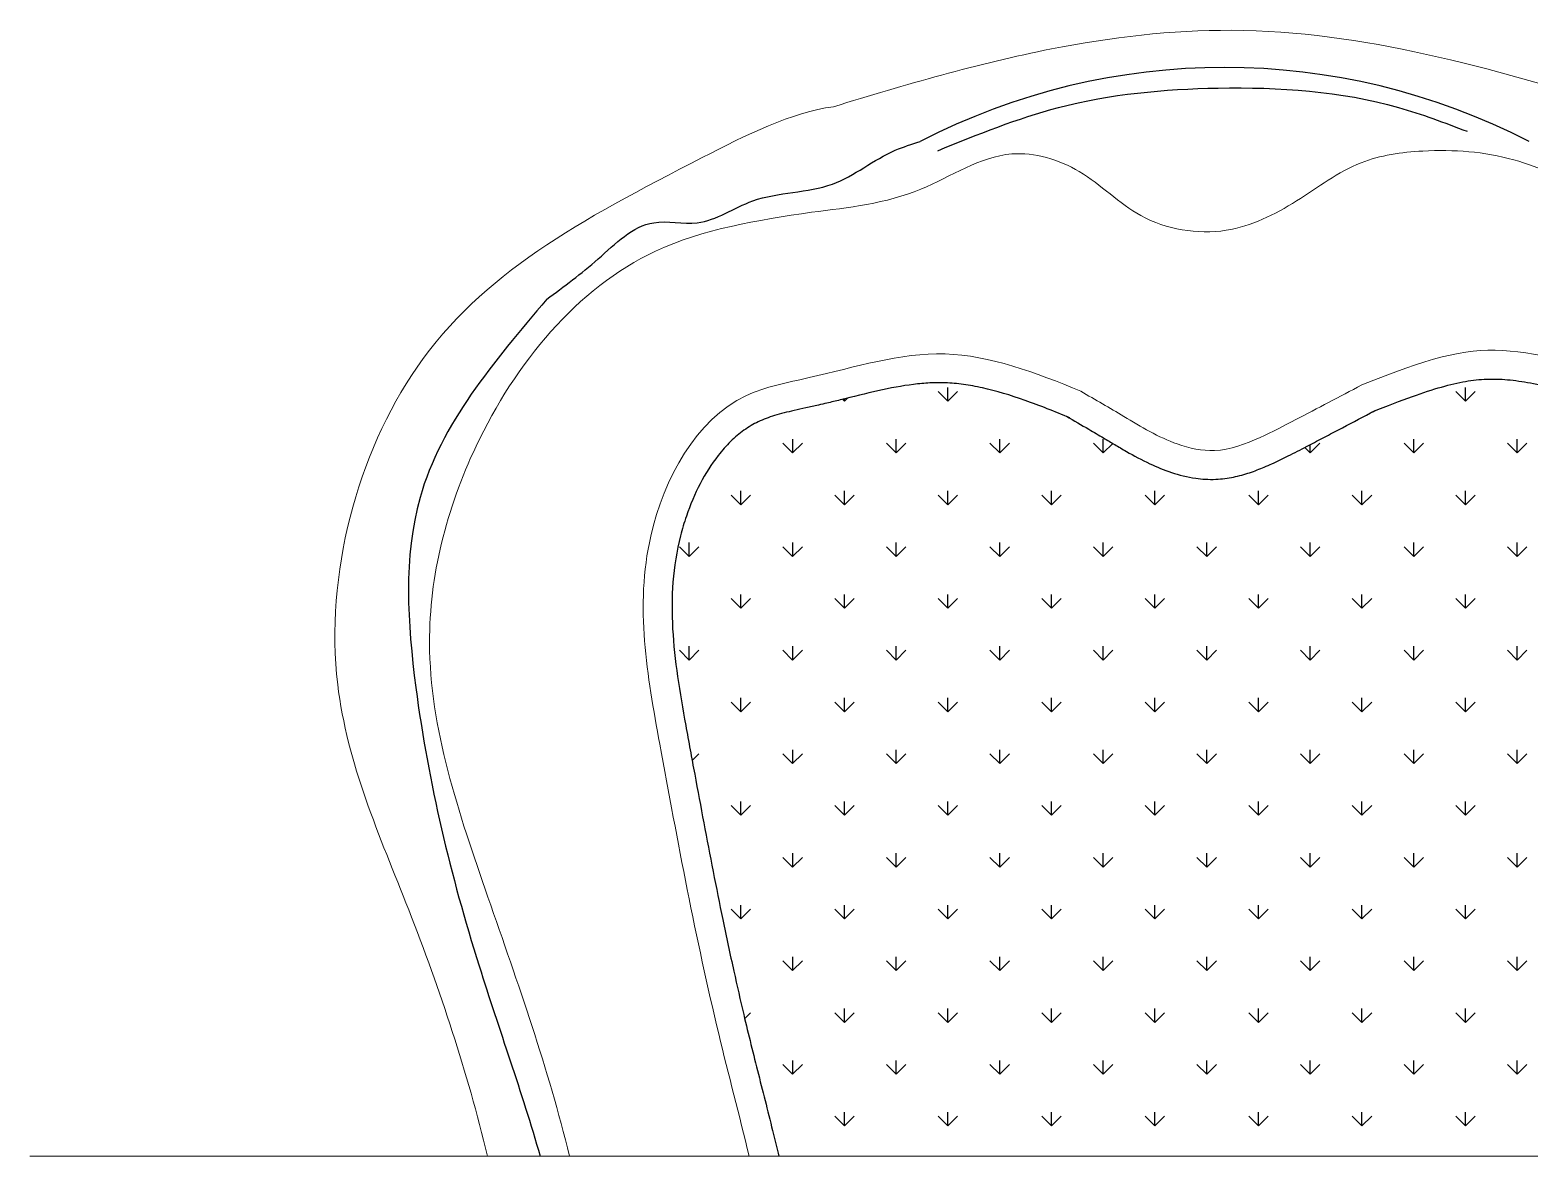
# Model space of a CAD drawing. Header units: centimetres. Extents: x 9109 to 11790, y 5972 to 7143.
# Drawn here: x 9708 to 10229, y 6752 to 7143 of the extents above; entities that cross this region are included whole.
import ezdxf

# ---------------------------------------------------------------- set-up
doc = ezdxf.new("R2010")
doc.units = ezdxf.units.CM
doc.layers.add('家具内线', color=8, linetype='Continuous')
doc.layers.add('家具外线', color=7, linetype='Continuous', lineweight=20)

# ---------------------------------------------------------------- blocks, each defined once
blk = doc.blocks.new('MK-JJ-0634')
at = {"layer": '家具内线', "ltscale": 500}
for p, q in [((-99538.83, 54387.98), (-99539.48, 54388.63)), ((-99538.83, 54387.98), (-99537.77, 54389.05)), ((-99538.82, 54388.01), (-99538.82, 54388.79)), ((-99502.91, 54387.98), (-99506.28, 54391.35)), ((-99502.91, 54387.98), (-99499.54, 54391.35)), ((-99502.9, 54388.01), (-99502.9, 54392.78)), ((-99323.31, 54387.98), (-99326.67, 54391.35)), ((-99323.31, 54387.98), (-99319.94, 54391.35)), ((-99323.3, 54388.01), (-99323.3, 54392.78)), ((-99556.79, 54370.02), (-99560.16, 54373.39)), ((-99556.79, 54370.02), (-99553.43, 54373.39)), ((-99556.78, 54370.05), (-99556.78, 54374.82)), ((-99520.87, 54370.02), (-99524.24, 54373.39)), ((-99520.87, 54370.02), (-99517.51, 54373.39)), ((-99520.86, 54370.05), (-99520.86, 54374.82)), ((-99484.95, 54370.02), (-99488.32, 54373.39)), ((-99484.95, 54370.02), (-99481.58, 54373.39)), ((-99484.94, 54370.05), (-99484.94, 54374.82)), ((-99449.03, 54370.02), (-99452.4, 54373.39)), ((-99449.03, 54370.02), (-99445.71, 54373.34)), ((-99449.02, 54370.05), (-99449.02, 54374.82)), ((-99377.19, 54370.02), (-99373.82, 54373.39)), ((-99377.18, 54370.05), (-99377.18, 54372.92)), ((-99341.27, 54370.02), (-99344.64, 54373.39)), ((-99341.27, 54370.02), (-99337.9, 54373.39)), ((-99341.26, 54370.05), (-99341.26, 54374.82)), ((-99305.35, 54370.02), (-99308.71, 54373.39)), ((-99305.35, 54370.02), (-99301.98, 54373.39)), ((-99305.34, 54370.05), (-99305.34, 54374.82)), ((-99377.19, 54370.02), (-99379.09, 54371.92)), ((-99574.75, 54352.09), (-99574.75, 54356.86)), ((-99538.82, 54352.09), (-99538.82, 54356.86)), ((-99502.9, 54352.09), (-99502.9, 54356.86)), ((-99466.98, 54352.09), (-99466.98, 54356.86)), ((-99431.06, 54352.09), (-99431.06, 54356.86)), ((-99395.14, 54352.09), (-99395.14, 54356.86)), ((-99359.22, 54352.09), (-99359.22, 54356.86)), ((-99323.3, 54352.09), (-99323.3, 54356.86)), ((-99574.75, 54352.06), (-99578.12, 54355.43)), ((-99574.75, 54352.06), (-99571.39, 54355.43)), ((-99538.83, 54352.06), (-99542.2, 54355.43)), ((-99538.83, 54352.06), (-99535.47, 54355.43)), ((-99502.91, 54352.06), (-99506.28, 54355.43)), ((-99502.91, 54352.06), (-99499.54, 54355.43)), ((-99466.99, 54352.06), (-99470.36, 54355.43)), ((-99466.99, 54352.06), (-99463.62, 54355.43)), ((-99431.07, 54352.06), (-99434.44, 54355.43)), ((-99431.07, 54352.06), (-99427.7, 54355.43)), ((-99395.15, 54352.06), (-99398.52, 54355.43)), ((-99395.15, 54352.06), (-99391.78, 54355.43)), ((-99359.23, 54352.06), (-99362.6, 54355.43)), ((-99359.23, 54352.06), (-99355.86, 54355.43)), ((-99323.31, 54352.06), (-99326.67, 54355.43)), ((-99323.31, 54352.06), (-99319.94, 54355.43)), ((-99592.71, 54334.1), (-99596.08, 54337.47)), ((-99592.71, 54334.13), (-99592.71, 54338.9)), ((-99592.71, 54334.1), (-99589.35, 54337.47)), ((-99556.79, 54334.1), (-99560.16, 54337.47)), ((-99556.79, 54334.1), (-99553.43, 54337.47)), ((-99556.78, 54334.13), (-99556.78, 54338.9)), ((-99520.87, 54334.1), (-99524.24, 54337.47)), ((-99520.87, 54334.1), (-99517.51, 54337.47)), ((-99520.86, 54334.13), (-99520.86, 54338.9)), ((-99484.95, 54334.1), (-99488.32, 54337.47)), ((-99484.95, 54334.1), (-99481.58, 54337.47)), ((-99484.94, 54334.13), (-99484.94, 54338.9)), ((-99449.03, 54334.1), (-99452.4, 54337.47)), ((-99449.03, 54334.1), (-99445.66, 54337.47)), ((-99449.02, 54334.13), (-99449.02, 54338.9)), ((-99413.11, 54334.1), (-99416.48, 54337.47)), ((-99413.11, 54334.1), (-99409.74, 54337.47)), ((-99413.1, 54334.13), (-99413.1, 54338.9)), ((-99377.19, 54334.1), (-99380.56, 54337.47)), ((-99377.19, 54334.1), (-99373.82, 54337.47)), ((-99377.18, 54334.13), (-99377.18, 54338.9)), ((-99341.27, 54334.1), (-99344.64, 54337.47)), ((-99341.27, 54334.1), (-99337.9, 54337.47)), ((-99341.26, 54334.13), (-99341.26, 54338.9)), ((-99305.35, 54334.1), (-99308.71, 54337.47)), ((-99305.35, 54334.1), (-99301.98, 54337.47)), ((-99305.34, 54334.13), (-99305.34, 54338.9)), ((-99574.75, 54316.17), (-99574.75, 54320.94)), ((-99538.82, 54316.17), (-99538.82, 54320.94)), ((-99502.9, 54316.17), (-99502.9, 54320.94)), ((-99466.98, 54316.17), (-99466.98, 54320.94)), ((-99431.06, 54316.17), (-99431.06, 54320.94)), ((-99395.14, 54316.17), (-99395.14, 54320.94)), ((-99359.22, 54316.17), (-99359.22, 54320.94)), ((-99323.3, 54316.17), (-99323.3, 54320.94)), ((-99574.75, 54316.14), (-99578.12, 54319.51)), ((-99574.75, 54316.14), (-99571.39, 54319.51)), ((-99538.83, 54316.14), (-99542.2, 54319.51)), ((-99538.83, 54316.14), (-99535.47, 54319.51)), ((-99502.91, 54316.14), (-99506.28, 54319.51)), ((-99502.91, 54316.14), (-99499.54, 54319.51)), ((-99466.99, 54316.14), (-99470.36, 54319.51)), ((-99466.99, 54316.14), (-99463.62, 54319.51)), ((-99431.07, 54316.14), (-99434.44, 54319.51)), ((-99431.07, 54316.14), (-99427.7, 54319.51)), ((-99395.15, 54316.14), (-99398.52, 54319.51)), ((-99395.15, 54316.14), (-99391.78, 54319.51)), ((-99359.23, 54316.14), (-99362.6, 54319.51)), ((-99359.23, 54316.14), (-99355.86, 54319.51)), ((-99323.31, 54316.14), (-99326.67, 54319.51)), ((-99323.31, 54316.14), (-99319.94, 54319.51)), ((-99592.71, 54298.18), (-99596.08, 54301.55)), ((-99592.71, 54298.21), (-99592.71, 54302.97)), ((-99592.71, 54298.18), (-99589.35, 54301.55)), ((-99556.79, 54298.18), (-99560.16, 54301.55)), ((-99556.79, 54298.18), (-99553.43, 54301.55)), ((-99556.78, 54298.21), (-99556.78, 54302.97)), ((-99520.87, 54298.18), (-99524.24, 54301.55)), ((-99520.87, 54298.18), (-99517.51, 54301.55)), ((-99520.86, 54298.21), (-99520.86, 54302.97)), ((-99484.95, 54298.18), (-99488.32, 54301.55)), ((-99484.95, 54298.18), (-99481.58, 54301.55)), ((-99484.94, 54298.21), (-99484.94, 54302.97)), ((-99449.03, 54298.18), (-99452.4, 54301.55)), ((-99449.03, 54298.18), (-99445.66, 54301.55)), ((-99449.02, 54298.21), (-99449.02, 54302.97)), ((-99413.11, 54298.18), (-99416.48, 54301.55)), ((-99413.11, 54298.18), (-99409.74, 54301.55)), ((-99413.1, 54298.21), (-99413.1, 54302.97)), ((-99377.19, 54298.18), (-99380.56, 54301.55)), ((-99377.19, 54298.18), (-99373.82, 54301.55)), ((-99377.18, 54298.21), (-99377.18, 54302.97)), ((-99341.27, 54298.18), (-99344.64, 54301.55)), ((-99341.27, 54298.18), (-99337.9, 54301.55)), ((-99341.26, 54298.21), (-99341.26, 54302.97)), ((-99305.35, 54298.18), (-99308.71, 54301.55)), ((-99305.35, 54298.18), (-99301.98, 54301.55)), ((-99305.34, 54298.21), (-99305.34, 54302.97)), ((-99574.75, 54280.25), (-99574.75, 54285.01)), ((-99538.82, 54280.25), (-99538.82, 54285.01)), ((-99502.9, 54280.25), (-99502.9, 54285.01)), ((-99466.98, 54280.25), (-99466.98, 54285.01)), ((-99431.06, 54280.25), (-99431.06, 54285.01)), ((-99395.14, 54280.25), (-99395.14, 54285.01)), ((-99359.22, 54280.25), (-99359.22, 54285.01)), ((-99323.3, 54280.25), (-99323.3, 54285.01)), ((-99574.75, 54280.22), (-99578.12, 54283.59)), ((-99574.75, 54280.22), (-99571.39, 54283.59)), ((-99538.83, 54280.22), (-99542.2, 54283.59)), ((-99538.83, 54280.22), (-99535.47, 54283.59)), ((-99502.91, 54280.22), (-99506.28, 54283.59)), ((-99502.91, 54280.22), (-99499.54, 54283.59)), ((-99466.99, 54280.22), (-99470.36, 54283.59)), ((-99466.99, 54280.22), (-99463.62, 54283.59)), ((-99431.07, 54280.22), (-99434.44, 54283.59)), ((-99431.07, 54280.22), (-99427.7, 54283.59)), ((-99395.15, 54280.22), (-99398.52, 54283.59)), ((-99395.15, 54280.22), (-99391.78, 54283.59)), ((-99359.23, 54280.22), (-99362.6, 54283.59)), ((-99359.23, 54280.22), (-99355.86, 54283.59)), ((-99323.31, 54280.22), (-99326.67, 54283.59)), ((-99323.31, 54280.22), (-99319.94, 54283.59)), ((-99591.67, 54263.3), (-99589.35, 54265.63)), ((-99556.79, 54262.26), (-99560.16, 54265.63)), ((-99556.79, 54262.26), (-99553.43, 54265.63)), ((-99556.78, 54262.29), (-99556.78, 54267.05)), ((-99520.87, 54262.26), (-99524.24, 54265.63)), ((-99520.87, 54262.26), (-99517.51, 54265.63)), ((-99520.86, 54262.29), (-99520.86, 54267.05)), ((-99484.95, 54262.26), (-99488.32, 54265.63)), ((-99484.95, 54262.26), (-99481.58, 54265.63)), ((-99484.94, 54262.29), (-99484.94, 54267.05)), ((-99449.03, 54262.26), (-99452.4, 54265.63)), ((-99449.03, 54262.26), (-99445.66, 54265.63)), ((-99449.02, 54262.29), (-99449.02, 54267.05)), ((-99413.11, 54262.26), (-99416.48, 54265.63)), ((-99413.11, 54262.26), (-99409.74, 54265.63)), ((-99413.1, 54262.29), (-99413.1, 54267.05)), ((-99377.19, 54262.26), (-99380.56, 54265.63)), ((-99377.19, 54262.26), (-99373.82, 54265.63)), ((-99377.18, 54262.29), (-99377.18, 54267.05)), ((-99341.27, 54262.26), (-99344.64, 54265.63)), ((-99341.27, 54262.26), (-99337.9, 54265.63)), ((-99341.26, 54262.29), (-99341.26, 54267.05)), ((-99305.35, 54262.26), (-99308.71, 54265.63)), ((-99305.35, 54262.26), (-99301.98, 54265.63)), ((-99305.34, 54262.29), (-99305.34, 54267.05)), ((-99574.75, 54244.3), (-99578.12, 54247.67)), ((-99574.75, 54244.33), (-99574.75, 54249.09)), ((-99574.75, 54244.3), (-99571.39, 54247.67)), ((-99538.83, 54244.3), (-99542.2, 54247.67)), ((-99538.83, 54244.3), (-99535.47, 54247.67)), ((-99538.82, 54244.33), (-99538.82, 54249.09)), ((-99502.91, 54244.3), (-99506.28, 54247.67)), ((-99502.91, 54244.3), (-99499.54, 54247.67)), ((-99502.9, 54244.33), (-99502.9, 54249.09)), ((-99466.99, 54244.3), (-99470.36, 54247.67)), ((-99466.99, 54244.3), (-99463.62, 54247.67)), ((-99466.98, 54244.33), (-99466.98, 54249.09)), ((-99431.07, 54244.3), (-99434.44, 54247.67)), ((-99431.07, 54244.3), (-99427.7, 54247.67)), ((-99431.06, 54244.33), (-99431.06, 54249.09)), ((-99395.15, 54244.3), (-99398.52, 54247.67)), ((-99395.15, 54244.3), (-99391.78, 54247.67)), ((-99395.14, 54244.33), (-99395.14, 54249.09)), ((-99359.23, 54244.3), (-99362.6, 54247.67)), ((-99359.23, 54244.3), (-99355.86, 54247.67)), ((-99359.22, 54244.33), (-99359.22, 54249.09)), ((-99323.31, 54244.3), (-99326.67, 54247.67)), ((-99323.31, 54244.3), (-99319.94, 54247.67)), ((-99323.3, 54244.33), (-99323.3, 54249.09)), ((-99556.79, 54226.34), (-99560.16, 54229.71)), ((-99556.79, 54226.34), (-99553.43, 54229.71)), ((-99556.78, 54226.37), (-99556.78, 54231.13)), ((-99520.87, 54226.34), (-99524.24, 54229.71)), ((-99520.87, 54226.34), (-99517.51, 54229.71)), ((-99520.86, 54226.37), (-99520.86, 54231.13)), ((-99484.95, 54226.34), (-99488.32, 54229.71)), ((-99484.95, 54226.34), (-99481.58, 54229.71)), ((-99484.94, 54226.37), (-99484.94, 54231.13)), ((-99449.03, 54226.34), (-99452.4, 54229.71)), ((-99449.03, 54226.34), (-99445.66, 54229.71)), ((-99449.02, 54226.37), (-99449.02, 54231.13)), ((-99413.11, 54226.34), (-99416.48, 54229.71)), ((-99413.11, 54226.34), (-99409.74, 54229.71)), ((-99413.1, 54226.37), (-99413.1, 54231.13)), ((-99377.19, 54226.34), (-99380.56, 54229.71)), ((-99377.19, 54226.34), (-99373.82, 54229.71)), ((-99377.18, 54226.37), (-99377.18, 54231.13)), ((-99341.27, 54226.34), (-99344.64, 54229.71)), ((-99341.27, 54226.34), (-99337.9, 54229.71)), ((-99341.26, 54226.37), (-99341.26, 54231.13)), ((-99305.35, 54226.34), (-99308.71, 54229.71)), ((-99305.35, 54226.34), (-99301.98, 54229.71)), ((-99305.34, 54226.37), (-99305.34, 54231.13)), ((-99574.75, 54208.38), (-99578.12, 54211.75)), ((-99574.75, 54208.41), (-99574.75, 54213.17)), ((-99574.75, 54208.38), (-99571.39, 54211.75)), ((-99538.83, 54208.38), (-99542.2, 54211.75)), ((-99538.83, 54208.38), (-99535.47, 54211.75)), ((-99538.82, 54208.41), (-99538.82, 54213.17)), ((-99502.91, 54208.38), (-99506.28, 54211.75)), ((-99502.91, 54208.38), (-99499.54, 54211.75)), ((-99502.9, 54208.41), (-99502.9, 54213.17)), ((-99466.99, 54208.38), (-99470.36, 54211.75)), ((-99466.99, 54208.38), (-99463.62, 54211.75)), ((-99466.98, 54208.41), (-99466.98, 54213.17)), ((-99431.07, 54208.38), (-99434.44, 54211.75)), ((-99431.07, 54208.38), (-99427.7, 54211.75)), ((-99431.06, 54208.41), (-99431.06, 54213.17)), ((-99395.15, 54208.38), (-99398.52, 54211.75)), ((-99395.15, 54208.38), (-99391.78, 54211.75)), ((-99395.14, 54208.41), (-99395.14, 54213.17)), ((-99359.23, 54208.38), (-99362.6, 54211.75)), ((-99359.23, 54208.38), (-99355.86, 54211.75)), ((-99359.22, 54208.41), (-99359.22, 54213.17)), ((-99323.31, 54208.38), (-99326.67, 54211.75)), ((-99323.31, 54208.38), (-99319.94, 54211.75)), ((-99323.3, 54208.41), (-99323.3, 54213.17)), ((-99556.79, 54190.42), (-99560.16, 54193.79)), ((-99556.79, 54190.42), (-99553.43, 54193.79)), ((-99556.78, 54190.45), (-99556.78, 54195.21)), ((-99520.87, 54190.42), (-99524.24, 54193.79)), ((-99520.87, 54190.42), (-99517.51, 54193.79)), ((-99520.86, 54190.45), (-99520.86, 54195.21)), ((-99484.95, 54190.42), (-99488.32, 54193.79)), ((-99484.95, 54190.42), (-99481.58, 54193.79)), ((-99484.94, 54190.45), (-99484.94, 54195.21)), ((-99449.03, 54190.42), (-99452.4, 54193.79)), ((-99449.03, 54190.42), (-99445.66, 54193.79)), ((-99449.02, 54190.45), (-99449.02, 54195.21)), ((-99413.11, 54190.42), (-99416.48, 54193.79)), ((-99413.11, 54190.42), (-99409.74, 54193.79)), ((-99413.1, 54190.45), (-99413.1, 54195.21)), ((-99377.19, 54190.42), (-99380.56, 54193.79)), ((-99377.19, 54190.42), (-99373.82, 54193.79)), ((-99377.18, 54190.45), (-99377.18, 54195.21)), ((-99341.27, 54190.42), (-99344.64, 54193.79)), ((-99341.27, 54190.42), (-99337.9, 54193.79)), ((-99341.26, 54190.45), (-99341.26, 54195.21)), ((-99305.35, 54190.42), (-99308.71, 54193.79)), ((-99305.35, 54190.42), (-99301.98, 54193.79)), ((-99305.34, 54190.45), (-99305.34, 54195.21)), ((-99573.44, 54173.77), (-99571.39, 54175.82)), ((-99538.83, 54172.46), (-99542.2, 54175.82)), ((-99538.83, 54172.46), (-99535.47, 54175.82)), ((-99538.82, 54172.49), (-99538.82, 54177.25)), ((-99502.91, 54172.46), (-99506.28, 54175.82)), ((-99502.91, 54172.46), (-99499.54, 54175.82)), ((-99502.9, 54172.49), (-99502.9, 54177.25)), ((-99466.99, 54172.46), (-99470.36, 54175.82)), ((-99466.99, 54172.46), (-99463.62, 54175.82)), ((-99466.98, 54172.49), (-99466.98, 54177.25)), ((-99431.07, 54172.46), (-99434.44, 54175.82)), ((-99431.07, 54172.46), (-99427.7, 54175.82)), ((-99431.06, 54172.49), (-99431.06, 54177.25)), ((-99395.15, 54172.46), (-99398.52, 54175.82)), ((-99395.15, 54172.46), (-99391.78, 54175.82)), ((-99395.14, 54172.49), (-99395.14, 54177.25)), ((-99359.23, 54172.46), (-99362.6, 54175.82)), ((-99359.23, 54172.46), (-99355.86, 54175.82)), ((-99359.22, 54172.49), (-99359.22, 54177.25)), ((-99323.31, 54172.46), (-99326.67, 54175.82)), ((-99323.31, 54172.46), (-99319.94, 54175.82)), ((-99323.3, 54172.49), (-99323.3, 54177.25)), ((-99556.78, 54154.53), (-99556.78, 54159.29)), ((-99520.86, 54154.53), (-99520.86, 54159.29)), ((-99484.94, 54154.53), (-99484.94, 54159.29)), ((-99449.02, 54154.53), (-99449.02, 54159.29)), ((-99413.1, 54154.53), (-99413.1, 54159.29)), ((-99377.18, 54154.53), (-99377.18, 54159.29)), ((-99341.26, 54154.53), (-99341.26, 54159.29)), ((-99305.34, 54154.53), (-99305.34, 54159.29)), ((-99556.79, 54154.5), (-99560.16, 54157.86)), ((-99556.79, 54154.5), (-99553.43, 54157.86)), ((-99520.87, 54154.5), (-99524.24, 54157.86)), ((-99520.87, 54154.5), (-99517.51, 54157.86)), ((-99484.95, 54154.5), (-99488.32, 54157.86)), ((-99484.95, 54154.5), (-99481.58, 54157.86)), ((-99449.03, 54154.5), (-99452.4, 54157.86)), ((-99449.03, 54154.5), (-99445.66, 54157.86)), ((-99413.11, 54154.5), (-99416.48, 54157.86)), ((-99413.11, 54154.5), (-99409.74, 54157.86)), ((-99377.19, 54154.5), (-99380.56, 54157.86)), ((-99377.19, 54154.5), (-99373.82, 54157.86)), ((-99341.27, 54154.5), (-99344.64, 54157.86)), ((-99341.27, 54154.5), (-99337.9, 54157.86)), ((-99305.35, 54154.5), (-99308.71, 54157.86)), ((-99305.35, 54154.5), (-99301.98, 54157.86)), ((-99538.83, 54136.54), (-99542.2, 54139.9)), ((-99538.83, 54136.54), (-99535.47, 54139.9)), ((-99538.82, 54136.57), (-99538.82, 54141.33)), ((-99502.91, 54136.54), (-99506.28, 54139.9)), ((-99502.91, 54136.54), (-99499.54, 54139.9)), ((-99502.9, 54136.57), (-99502.9, 54141.33)), ((-99466.99, 54136.54), (-99470.36, 54139.9)), ((-99466.99, 54136.54), (-99463.62, 54139.9)), ((-99466.98, 54136.57), (-99466.98, 54141.33)), ((-99431.07, 54136.54), (-99434.44, 54139.9)), ((-99431.07, 54136.54), (-99427.7, 54139.9)), ((-99431.06, 54136.57), (-99431.06, 54141.33)), ((-99395.15, 54136.54), (-99398.52, 54139.9)), ((-99395.15, 54136.54), (-99391.78, 54139.9)), ((-99395.14, 54136.57), (-99395.14, 54141.33)), ((-99359.23, 54136.54), (-99362.6, 54139.9)), ((-99359.23, 54136.54), (-99355.86, 54139.9)), ((-99359.22, 54136.57), (-99359.22, 54141.33)), ((-99323.31, 54136.54), (-99326.67, 54139.9)), ((-99323.31, 54136.54), (-99319.94, 54139.9)), ((-99323.3, 54136.57), (-99323.3, 54141.33))]:
    blk.add_line(p, q, dxfattribs=at)
blk.add_arc((-99406.91, 54274.13), 229.64, 62.6078, 117.3922, dxfattribs=at)
for points in [[(-99506.41, 54474.89), (-99464.5, 54489.88), (-99409.15, 54496.61), (-99346.55, 54489.88), (-99322.75, 54481.61)], [(-99642.15, 54423.34), (-99624.3, 54437.34), (-99605.01, 54449.91), (-99589.92, 54449.91), (-99570.64, 54457.45), (-99542.97, 54463.31), (-99521.17, 54475.04), (-99512.56, 54478.02)]]:
    blk.add_spline(points, degree=3, dxfattribs=at)
for points, knots in [([(-99642.15, 54423.34), (-99660.52, 54401.68), (-99693.71, 54362.54), (-99688.3, 54276.22), (-99670.14, 54201.62), (-99650.77, 54148.22), (-99644.44, 54126.11)], [0, 0, 0, 0, 81.643458, 147.539322, 246.629534, 315.471525, 315.471525, 315.471525, 315.471525]), ([(-99460.6, 54382.17), (-99465.87, 54384.37), (-99471.05, 54386.46), (-99481.19, 54390.04), (-99486.13, 54391.54), (-99493.17, 54393.1), (-99495.38, 54393.5), (-99499.67, 54394.09), (-99501.75, 54394.27), (-99504.7, 54394.38), (-99505.6, 54394.39), (-99507.41, 54394.37), (-99508.32, 54394.34), (-99511.08, 54394.2), (-99512.94, 54394.03), (-99518.82, 54393.3), (-99522.94, 54392.52), (-99531.43, 54390.64), (-99535.81, 54389.53), (-99541.83, 54388.04), (-99543.37, 54387.67), (-99545.89, 54387.07), (-99546.86, 54386.84), (-99548.57, 54386.45), (-99549.3, 54386.29), (-99550.74, 54385.97), (-99551.46, 54385.81), (-99553.57, 54385.35), (-99554.95, 54385.05), (-99558.69, 54384.2), (-99560.96, 54383.63), (-99565.13, 54382.36), (-99567.03, 54381.65), (-99570.43, 54380.03), (-99572.08, 54379.05), (-99575.29, 54376.75), (-99576.84, 54375.44), (-99579.83, 54372.52), (-99581.27, 54370.9), (-99584.94, 54366.21), (-99587.04, 54362.9), (-99590.75, 54355.78), (-99592.35, 54351.98), (-99594.45, 54345.85), (-99595.13, 54343.57), (-99597.08, 54335.94), (-99597.91, 54330.6), (-99598.75, 54319.87), (-99598.75, 54314.47), (-99598.14, 54303.55), (-99597.53, 54298.03), (-99595.93, 54286.86), (-99594.95, 54281.22), (-99593.4, 54272.69), (-99592.88, 54269.86), (-99591.84, 54264.21), (-99591.32, 54261.39), (-99589.75, 54252.93), (-99588.7, 54247.3), (-99585.52, 54230.44), (-99583.34, 54219.25), (-99579.8, 54202.14), (-99578.53, 54196.18), (-99576.1, 54185.2), (-99574.95, 54180.17), (-99572.95, 54171.72), (-99572.12, 54168.28), (-99570.42, 54161.4), (-99569.55, 54157.95), (-99566.93, 54147.57), (-99565.15, 54140.62), (-99562.82, 54131.11), (-99562.22, 54128.61), (-99561.62, 54126.11)], [0, 0, 0, 0, 16.105718, 16.105718, 32.211437, 32.211437, 39.742687, 39.742687, 47.097692, 47.097692, 50.322748, 50.322748, 53.547804, 53.547804, 59.997916, 59.997916, 73.610837, 73.610837, 87.223759, 87.223759, 91.804123, 91.804123, 94.666317, 94.666317, 96.788074, 96.788074, 98.909831, 98.909831, 103.153345, 103.153345, 110.832456, 110.832456, 118.511567, 118.511567, 126.190678, 126.190678, 133.869788, 133.869788, 141.548899, 141.548899, 154.448863, 154.448863, 167.348826, 167.348826, 174.7775, 174.7775, 192.283462, 192.283462, 209.789424, 209.789424, 227.295386, 227.295386, 244.801348, 244.801348, 253.395548, 253.395548, 261.989749, 261.989749, 279.178151, 279.178151, 313.554954, 313.554954, 331.989422, 331.989422, 347.636767, 347.636767, 358.375965, 358.375965, 369.115163, 369.115163, 390.593559, 390.593559, 398.214888, 398.214888, 398.214888, 398.214888]), ([(-99355.6, 54384.32), (-99350.42, 54386.4), (-99345.84, 54388.16), (-99338.01, 54390.96), (-99334.68, 54392.04), (-99328.61, 54393.76), (-99325.87, 54394.39), (-99320.75, 54395.28), (-99318.36, 54395.53), (-99313.61, 54395.72), (-99311.24, 54395.65), (-99306.17, 54395.2), (-99303.5, 54394.82), (-99297.91, 54393.81), (-99295, 54393.18), (-99287.41, 54391.41), (-99282.61, 54390.15), (-99276.09, 54388.51), (-99274.53, 54388.12), (-99271.57, 54387.4), (-99270.19, 54387.07), (-99267.87, 54386.53), (-99266.93, 54386.32), (-99265.09, 54385.91), (-99264.18, 54385.72), (-99261.5, 54385.13), (-99259.78, 54384.75), (-99255.86, 54383.82), (-99253.73, 54383.24), (-99250.92, 54382.31), (-99250.1, 54382.01), (-99248.75, 54381.47), (-99248.22, 54381.24), (-99247.32, 54380.83), (-99246.95, 54380.65), (-99246.21, 54380.27), (-99245.84, 54380.07), (-99244.74, 54379.45), (-99244.02, 54379.01), (-99241.87, 54377.58), (-99240.48, 54376.49), (-99236.92, 54373.3), (-99234.81, 54370.98), (-99230.9, 54365.8), (-99229.09, 54362.94), (-99225.85, 54356.84), (-99224.41, 54353.61), (-99221.93, 54346.95), (-99220.9, 54343.53), (-99218.99, 54335.65), (-99218.28, 54331.19), (-99217.45, 54322.24), (-99217.34, 54317.74), (-99217.57, 54308.66), (-99217.92, 54304.09), (-99219.24, 54292.39), (-99220.42, 54285.2), (-99222.11, 54275.77), (-99222.51, 54273.64), (-99223.36, 54268.99), (-99223.82, 54266.48), (-99224.74, 54261.47), (-99225.2, 54258.97), (-99226.59, 54251.47), (-99227.53, 54246.48), (-99229.88, 54234.01), (-99231.32, 54226.55), (-99232.81, 54219.11)], [0, 0, 0, 0, 10.904232, 10.904232, 20.800128, 20.800128, 30.696024, 30.696024, 40.59192, 40.59192, 50.487816, 50.487816, 60.383713, 60.383713, 70.279609, 70.279609, 85.347561, 85.347561, 90.045425, 90.045425, 94.118077, 94.118077, 96.827117, 96.827117, 99.536157, 99.536157, 104.954236, 104.954236, 112.394304, 112.394304, 115.682619, 115.682619, 117.97601, 117.97601, 119.667521, 119.667521, 121.359032, 121.359032, 124.742054, 124.742054, 131.508098, 131.508098, 142.64484, 142.64484, 153.781581, 153.781581, 164.918323, 164.918323, 176.055064, 176.055064, 190.674983, 190.674983, 205.294902, 205.294902, 219.91482, 219.91482, 242.351663, 242.351663, 248.876449, 248.876449, 256.498202, 256.498202, 264.119955, 264.119955, 279.363462, 279.363462, 302.257362, 302.257362, 302.257362, 302.257362]), ([(-99461.77, 54382.75), (-99459.17, 54381.24), (-99456.58, 54379.74), (-99452.31, 54377.24), (-99450.61, 54376.24), (-99447.62, 54374.48), (-99446.34, 54373.72), (-99443.71, 54372.15), (-99442.35, 54371.34), (-99438.41, 54369.08), (-99435.71, 54367.61), (-99430.46, 54365.15), (-99427.97, 54364.13), (-99422.67, 54362.39), (-99419.85, 54361.67), (-99415.81, 54361.1), (-99414.71, 54360.99), (-99412.41, 54360.86), (-99411.19, 54360.84), (-99407.83, 54360.98), (-99405.77, 54361.26), (-99401.86, 54362.07), (-99399.99, 54362.59), (-99396.44, 54363.77), (-99394.74, 54364.43), (-99392.21, 54365.5), (-99391.32, 54365.89), (-99388.5, 54367.17), (-99386.62, 54368.08), (-99382.62, 54370.08), (-99380.52, 54371.17), (-99377.54, 54372.73), (-99376.62, 54373.21), (-99374.77, 54374.18), (-99373.85, 54374.67), (-99371.08, 54376.12), (-99369.23, 54377.09), (-99363.67, 54380.01), (-99359.97, 54381.96), (-99355.73, 54384.19), (-99355.2, 54384.47), (-99354.67, 54384.75)], [0, 0, 0, 0, 9.009067, 9.009067, 14.968217, 14.968217, 19.51752, 19.51752, 24.066823, 24.066823, 32.423227, 32.423227, 39.269201, 39.269201, 46.115176, 46.115176, 48.588894, 48.588894, 51.245864, 51.245864, 55.849558, 55.849558, 60.453251, 60.453251, 65.056944, 65.056944, 67.673256, 67.673256, 73.546329, 73.546329, 80.477146, 80.477146, 83.612134, 83.612134, 86.747123, 86.747123, 93.017099, 93.017099, 105.557052, 105.557052, 107.347357, 107.347357, 107.347357, 107.347357])]:
    blk.add_open_spline(points, degree=3, knots=knots, dxfattribs=at)
at = {"layer": '家具外线'}
blk.add_line((-99821.47, 54126.11), (-98338.77, 54126.11), dxfattribs=at)
for points, knots in [([(-99542.65, 54490.14), (-99517.69, 54497.76), (-99472.56, 54511.08), (-99379.35, 54522.29), (-99314.46, 54503.54), (-99270.01, 54489.98)], [8.792506, 8.792506, 8.792506, 8.792506, 87.086054, 149.951699, 287.085041, 287.085041, 287.085041, 287.085041]), ([(-99662.71, 54126.11), (-99669.76, 54155.33), (-99687.58, 54209.41), (-99727.22, 54297.25), (-99695.79, 54415.32), (-99619.05, 54457.04), (-99556.98, 54488.33), (-99542.65, 54490.14)], [291.067804, 291.067804, 291.067804, 291.067804, 380.861255, 462.817228, 576.223654, 699.089926, 742.250062, 742.250062, 742.250062, 742.250062]), ([(-99550.25, 54453.56), (-99537.35, 54455.06), (-99513.16, 54457.86), (-99484.69, 54477.9), (-99455.23, 54469.08), (-99436.71, 54449.17), (-99406.74, 54444.09), (-99381.58, 54456.65), (-99361.65, 54472.07), (-99334.76, 54475.88), (-99307.07, 54473.88), (-99282.08, 54461.54), (-99262.58, 54455.73), (-99252.25, 54452.32), (-99249.06, 54451.25)], [0, 0, 0, 0, 38.721868, 72.588198, 96.805761, 123.093578, 153.0771, 179.565128, 205.596601, 227.377586, 259.110803, 287.49115, 310.043261, 320.134268, 320.134268, 320.134268, 320.134268]), ([(-99550.25, 54453.56), (-99569.02, 54450.69), (-99618.74, 54443.09), (-99669.32, 54381.12), (-99690.46, 54297.1), (-99662.43, 54215.07), (-99641.54, 54156.15), (-99634.24, 54126.11)], [0, 0, 0, 0, 55.801901, 147.727656, 217.816849, 308.418063, 401.254476, 401.254476, 401.254476, 401.254476]), ([(-99456.75, 54391.4), (-99472.54, 54397.99), (-99504.29, 54409.86), (-99542.47, 54397.31), (-99586.02, 54389.57), (-99615.16, 54336.05), (-99601.07, 54258.9), (-99587.81, 54187.34), (-99575.31, 54140.29), (-99571.9, 54126.11)], [0, 0, 0, 0, 47.55606, 95.627262, 118.504912, 177.308496, 249.601348, 352.142559, 395.846125, 395.846125, 395.846125, 395.846125]), ([(-99359.33, 54393.6), (-99336.42, 54402.8), (-99311.78, 54409.86), (-99273.6, 54397.31), (-99230.05, 54389.57), (-99200.92, 54336.05), (-99211.88, 54276.03), (-99219.33, 54235.67), (-99222.61, 54219.11)], [0, 0, 0, 0, 47.55606, 95.627262, 118.504912, 177.308496, 249.601348, 300.261411, 300.261411, 300.261411, 300.261411])]:
    blk.add_open_spline(points, degree=3, knots=knots, dxfattribs=at)
blk.add_spline([(-99456.75, 54391.4), (-99441.88, 54382.7), (-99423.3, 54373.13), (-99410.36, 54370.88), (-99394.6, 54375.38), (-99382.21, 54381.57), (-99359.33, 54393.6)], degree=3, dxfattribs=at)

msp = doc.modelspace()

# ---------------------------------------------------------------- block references
at = {"layer": '家具外线'}
msp.add_blockref('MK-JJ-0634', (109529.92, -47374.19), dxfattribs=at)

doc.saveas('drawing.dxf')
